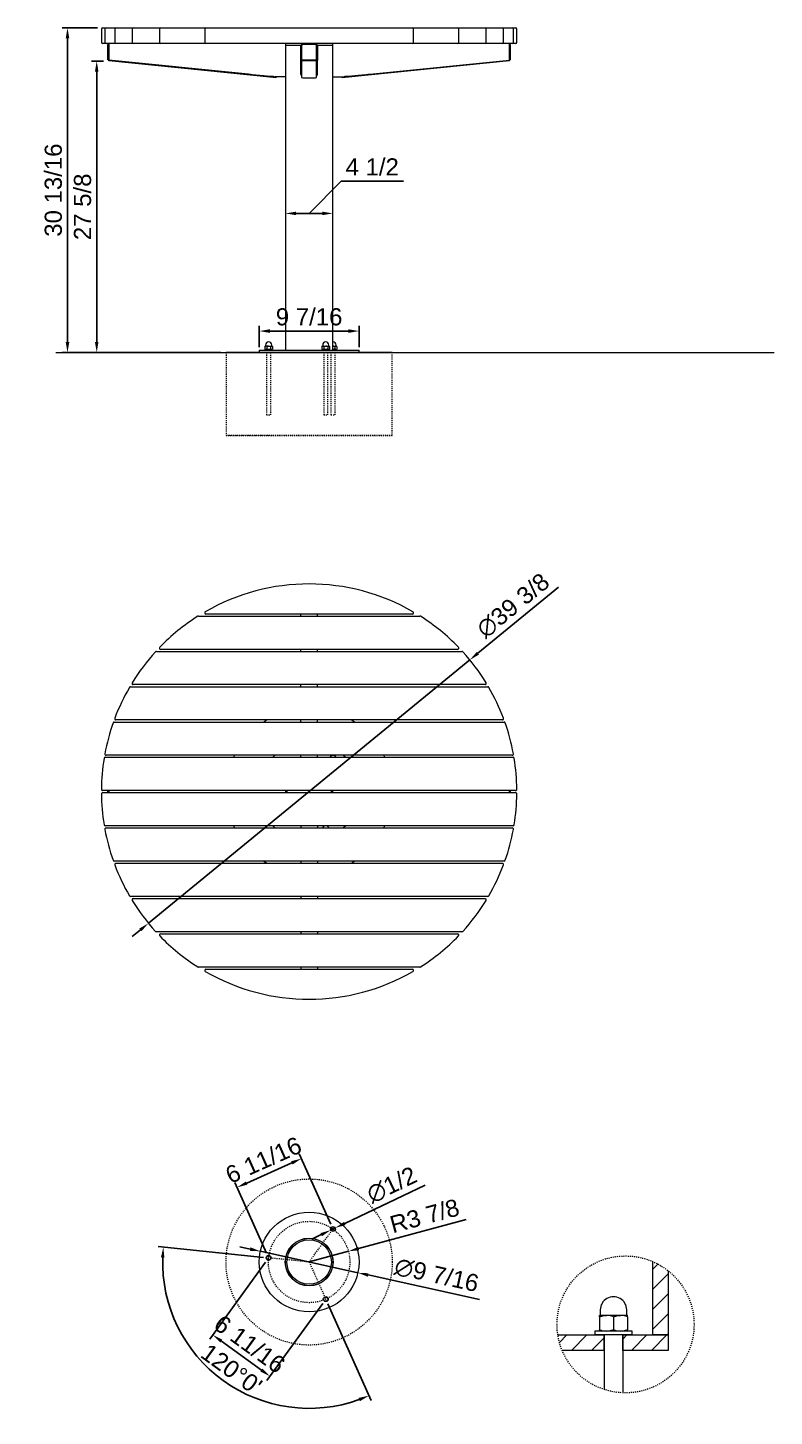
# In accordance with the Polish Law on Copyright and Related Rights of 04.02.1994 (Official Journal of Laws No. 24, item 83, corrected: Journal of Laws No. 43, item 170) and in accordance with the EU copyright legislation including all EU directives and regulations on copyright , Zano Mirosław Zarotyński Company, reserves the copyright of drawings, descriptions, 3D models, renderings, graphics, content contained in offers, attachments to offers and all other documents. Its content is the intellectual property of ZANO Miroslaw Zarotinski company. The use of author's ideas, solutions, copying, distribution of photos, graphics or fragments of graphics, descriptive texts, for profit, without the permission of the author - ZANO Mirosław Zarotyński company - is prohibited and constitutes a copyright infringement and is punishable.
# Model space of a CAD drawing. Header units: inches. Extents: x -15 to 148, y 0 to 131.
# Drawn here: x -14.9 to 55.9, y -0.5 to 131.1 of the extents above; entities that cross this region are included whole.
import ezdxf

# ---------------------------------------------------------------- set-up
doc = ezdxf.new("R2010")
doc.units = ezdxf.units.IN
doc.linetypes.add('HIDDEN', pattern=[1.905, 1.27, -0.635])
for name, color, linetype, lineweight in [('ZANO_O', 10, 'Continuous', 0), ('ZANO_R', 7, 'Continuous', 0), ('ZANO_R_przerywana', 250, 'HIDDEN', 0), ('ZANO_W', 1, 'Continuous', 0)]:
    doc.layers.add(name, color=color, linetype=linetype, lineweight=lineweight)
doc.styles.get("Standard").update_dxf_attribs({"font": 'arial.ttf'})
doc.dimstyles.new('amerykanie', dxfattribs={"dimtxt": 50, "dimasz": 50, "dimexe": 0.5, "dimexo": 0.5, "dimgap": 1, "dimtad": 1, "dimdec": 0, "dimzin": 0, "dimlunit": 5, "dimtxsty": 'Standard', "dimcen": 0.09, "dimclrd": 1, "dimclre": 1, "dimclrt": 1, "dimazin": 0, "dimtfac": 1, "dimtdec": 0, "dimtmove": 0, "dimatfit": 3, "dimfxl": 1, "dimtzin": 0, "dimarcsym": 1})

# ---------------------------------------------------------------- blocks, each defined once
blk = doc.blocks.new('*D360')
at = {"layer": 'ZANO_W', "color": 1, "lineweight": -2}
for p, q in [((7.46, 14.57), (-2.51, 15.6)), ((13.57, 10.15), (17.67, 1))]:
    blk.add_line(p, q, dxfattribs=at)
blk.add_arc((11.79, 14.13), 13.88, 178.2554, 289.999, dxfattribs=at)
at = {"layer": 'ZANO_W', "color": 1}
for points in [[(-1.92, 14.54), (-2.25, 14.56), (-2.02, 15.55)], [(16.6, 0.93), (16.48, 1.24), (17.47, 1.46)]]:
    blk.add_solid(points, dxfattribs=at)
at = {"layer": 'ZANO_W', "color": 1, "insert": (4.44, 3.96), "char_height": 1.625, "attachment_point": 5, "rotation": 324.1272}
blk.add_mtext("120%%d0'", dxfattribs=at)
blk = doc.blocks.new('*D361')
at = {"layer": 'ZANO_W', "color": 1, "lineweight": -2}
for p, q in [((16.48, 15.4), (26.66, 18.17)), ((11.79, 14.13), (15.52, 15.14))]:
    blk.add_line(p, q, dxfattribs=at)
at = {"layer": 'ZANO_W', "color": 1}
blk.add_solid([(16.44, 15.56), (16.52, 15.24), (15.52, 15.14)], dxfattribs=at)
at = {"layer": 'ZANO_W', "color": 1, "insert": (22.73, 18.49), "char_height": 1.625, "attachment_point": 5, "rotation": 15.2312}
blk.add_mtext('R3 7/8', dxfattribs=at)
blk = doc.blocks.new('*D362')
at = {"layer": 'ZANO_W', "color": 1, "lineweight": -2}
for p, q in [((15.17, 17.79), (22.79, 21.42)), ((13.84, 17.15), (14.27, 17.36)), ((12.94, 16.72), (12.04, 16.29))]:
    blk.add_line(p, q, dxfattribs=at)
at = {"layer": 'ZANO_W', "color": 1}
for points in [[(13.01, 16.57), (12.87, 16.87), (13.84, 17.15)], [(15.1, 17.94), (15.24, 17.63), (14.27, 17.36)]]:
    blk.add_solid(points, dxfattribs=at)
at = {"layer": 'ZANO_W', "color": 1, "insert": (19.63, 21.43), "char_height": 1.625, "attachment_point": 5, "rotation": 25.4912}
blk.add_mtext('∅1/2', dxfattribs=at)
blk = doc.blocks.new('*D363')
at = {"layer": 'ZANO_W', "color": 1, "lineweight": -2}
for p, q in [((6.2, 15.36), (5.23, 15.57)), ((7.18, 15.14), (16.41, 13.11)), ((17.38, 12.9), (27.92, 10.58))]:
    blk.add_line(p, q, dxfattribs=at)
at = {"layer": 'ZANO_W', "color": 1}
for points in [[(6.17, 15.19), (6.24, 15.52), (7.18, 15.14)], [(17.42, 13.06), (17.35, 12.73), (16.41, 13.11)]]:
    blk.add_solid(points, dxfattribs=at)
at = {"layer": 'ZANO_W', "color": 1, "insert": (23.87, 12.88), "char_height": 1.625, "attachment_point": 5, "rotation": 347.5997}
blk.add_mtext('∅9 7/16', dxfattribs=at)
blk = doc.blocks.new('*D364')
at = {"layer": 'ZANO_W', "color": 1, "lineweight": -2}
for p, q in [((7.66, 14.12), (2.37, 6.8)), ((13.08, 10.2), (7.79, 2.89)), ((3.48, 6.62), (7.27, 3.88))]:
    blk.add_line(p, q, dxfattribs=at)
at = {"layer": 'ZANO_W', "color": 1}
for points in [[(3.58, 6.76), (3.38, 6.49), (2.67, 7.21)], [(7.17, 3.75), (7.37, 4.02), (8.08, 3.29)]]:
    blk.add_solid(points, dxfattribs=at)
at = {"layer": 'ZANO_W', "color": 1, "insert": (6.16, 6.34), "char_height": 1.625, "attachment_point": 5, "rotation": 324.1272}
blk.add_mtext('6 11/16', dxfattribs=at)
blk = doc.blocks.new('*D365')
at = {"layer": 'ZANO_W', "color": 1, "lineweight": -2}
for p, q in [((13.85, 17.71), (10.86, 24.39)), ((5.88, 21.61), (10.15, 23.52)), ((7.75, 14.98), (4.76, 21.66))]:
    blk.add_line(p, q, dxfattribs=at)
at = {"layer": 'ZANO_W', "color": 1}
for points in [[(10.22, 23.37), (10.08, 23.68), (11.06, 23.93)], [(5.81, 21.76), (5.94, 21.46), (4.96, 21.2)]]:
    blk.add_solid(points, dxfattribs=at)
at = {"layer": 'ZANO_W', "color": 1, "insert": (7.47, 23.79), "char_height": 1.625, "attachment_point": 5, "rotation": 24.1272}
blk.add_mtext('6 11/16', dxfattribs=at)
blk = doc.blocks.new('*D366')
at = {"layer": 'ZANO_O', "color": 1, "lineweight": -2}
for p, q in [((7.07, 100.84), (7.07, 102.88)), ((16.52, 100.84), (16.52, 102.88)), ((8.07, 102.38), (15.52, 102.38))]:
    blk.add_line(p, q, dxfattribs=at)
at = {"layer": 'ZANO_O', "color": 1}
for points in [[(8.07, 102.55), (8.07, 102.21), (7.07, 102.38)], [(15.52, 102.21), (15.52, 102.55), (16.52, 102.38)]]:
    blk.add_solid(points, dxfattribs=at)
at = {"layer": 'ZANO_O', "color": 1, "insert": (11.79, 103.72), "char_height": 1.625, "attachment_point": 5}
blk.add_mtext('9 7/16', dxfattribs=at)
blk = doc.blocks.new('*D367')
at = {"layer": 'ZANO_O', "color": 1, "lineweight": -2}
for p, q in [((14.82, 116.59), (11.79, 113.53)), ((20.72, 116.59), (14.82, 116.59)), ((9.54, 114.03), (9.54, 114.03)), ((10.54, 113.53), (13.04, 113.53)), ((14.04, 114.03), (14.04, 114.03))]:
    blk.add_line(p, q, dxfattribs=at)
at = {"layer": 'ZANO_O', "color": 1}
for points in [[(10.54, 113.7), (10.54, 113.37), (9.54, 113.53)], [(13.04, 113.37), (13.04, 113.7), (14.04, 113.53)]]:
    blk.add_solid(points, dxfattribs=at)
at = {"layer": 'ZANO_O', "color": 1, "insert": (17.77, 117.93), "char_height": 1.625, "attachment_point": 5}
blk.add_mtext('4 1/2', dxfattribs=at)
blk = doc.blocks.new('*D369')
at = {"layer": 'ZANO_O', "color": 1, "lineweight": -2}
for p, q in [((-7.7, 127.98), (-8.83, 127.98)), ((-8.33, 126.98), (-8.33, 101.34)), ((3.42, 100.34), (-8.83, 100.34))]:
    blk.add_line(p, q, dxfattribs=at)
at = {"layer": 'ZANO_O', "color": 1}
for points in [[(-8.17, 126.98), (-8.5, 126.98), (-8.33, 127.98)], [(-8.5, 101.34), (-8.17, 101.34), (-8.33, 100.34)]]:
    blk.add_solid(points, dxfattribs=at)
at = {"layer": 'ZANO_O', "color": 1, "insert": (-9.67, 114.16), "char_height": 1.625, "attachment_point": 5, "rotation": 90}
blk.add_mtext('27 5/8', dxfattribs=at)
blk = doc.blocks.new('*D370')
at = {"layer": 'ZANO_O', "color": 1, "lineweight": -2}
for p, q in [((-8.27, 131.13), (-11.6, 131.13)), ((-11.1, 130.13), (-11.1, 101.34)), ((-8.27, 100.34), (-11.6, 100.34))]:
    blk.add_line(p, q, dxfattribs=at)
at = {"layer": 'ZANO_O', "color": 1}
for points in [[(-10.93, 130.13), (-11.27, 130.13), (-11.1, 131.13)], [(-11.27, 101.34), (-10.93, 101.34), (-11.1, 100.34)]]:
    blk.add_solid(points, dxfattribs=at)
at = {"layer": 'ZANO_O', "color": 1, "insert": (-12.44, 115.74), "char_height": 1.625, "attachment_point": 5, "rotation": 90}
blk.add_mtext('30 13/16', dxfattribs=at)
blk = doc.blocks.new('*D371')
at = {"layer": 'ZANO_O', "color": 1, "lineweight": -2}
for p, q in [((35.43, 78.11), (27.79, 71.84)), ((-3.43, 46.24), (27.01, 71.2)), ((-4.2, 45.61), (-4.97, 44.97))]:
    blk.add_line(p, q, dxfattribs=at)
at = {"layer": 'ZANO_O', "color": 1}
for points in [[(27.68, 71.97), (27.89, 71.71), (27.01, 71.2)], [(-4.1, 45.48), (-4.31, 45.73), (-3.43, 46.24)]]:
    blk.add_solid(points, dxfattribs=at)
at = {"layer": 'ZANO_O', "color": 1, "insert": (31.12, 76.35), "char_height": 1.625, "attachment_point": 5, "rotation": 39.3551}
blk.add_mtext('∅39 3/8', dxfattribs=at)

msp = doc.modelspace()

# ---------------------------------------------------------------- linework, layer by layer
at = {"layer": 'ZANO_R'}
for p, q in [((-7.89063, 131.01385), (-7.89063, 129.75401)), ((-7.77252, 131.13196), (-7.52177, 131.13196)), ((-7.5647, 131.01385), (-7.5647, 129.75401)), ((-7.52177, 131.13196), (-7.44659, 131.13196)), ((-7.44659, 131.13196), (-6.67084, 131.13196)), ((-6.67084, 131.13196), (-6.51319, 131.13196)), ((-6.6313, 131.01385), (-6.6313, 129.75401)), ((-6.51319, 131.13196), (-5.12946, 131.13196)), ((-5.12946, 131.13196), (-4.87056, 131.13196)), ((-4.98867, 131.01385), (-4.98867, 129.75401)), ((-4.87056, 131.13196), (-2.67864, 131.13196)), ((-2.67864, 131.13196), (-2.27237, 131.13196)), ((-2.39048, 131.01385), (-2.39048, 129.75401)), ((-2.27237, 131.13196), (1.3006, 131.13196)), ((1.3006, 131.13196), (2.01557, 131.13196)), ((1.89746, 131.01385), (1.89746, 129.75401)), ((2.01557, 131.13196), (21.57085, 131.13196)), ((21.57085, 131.13196), (22.28581, 131.13196)), ((21.68896, 129.75401), (21.68896, 131.01385)), ((22.28581, 131.13196), (25.85878, 131.13196)), ((25.85878, 131.13196), (26.26506, 131.13196)), ((25.97689, 129.75401), (25.97689, 131.01385)), ((26.26506, 131.13196), (28.45697, 131.13196)), ((28.45697, 131.13196), (28.71587, 131.13196)), ((28.57508, 129.75401), (28.57508, 131.01385)), ((28.71587, 131.13196), (30.0996, 131.13196)), ((30.0996, 131.13196), (30.25726, 131.13196)), ((30.21772, 129.75401), (30.21772, 131.01385)), ((30.25726, 131.13196), (31.033, 131.13196)), ((31.033, 131.13196), (31.10818, 131.13196)), ((31.10818, 131.13196), (31.35894, 131.13196)), ((31.15111, 129.75401), (31.15111, 131.01385)), ((31.47704, 129.75401), (31.47704, 131.01385)), ((-7.52177, 129.6359), (-7.77252, 129.6359)), ((-7.44659, 129.6359), (-7.52177, 129.6359)), ((-6.67084, 129.6359), (-7.44659, 129.6359)), ((-7.18907, 129.55716), (-7.26782, 129.55716)), ((-7.26782, 129.38393), (-7.26782, 129.55716)), ((-7.26782, 128.10046), (-7.26782, 129.38393)), ((-7.18907, 129.6359), (-7.18907, 129.38393)), ((-7.18907, 129.38393), (-7.18907, 128.06109)), ((-6.51319, 129.6359), (-6.67084, 129.6359)), ((-5.12946, 129.6359), (-6.51319, 129.6359)), ((-4.87056, 129.6359), (-5.12946, 129.6359)), ((-2.67864, 129.6359), (-4.87056, 129.6359)), ((-2.27237, 129.6359), (-2.67864, 129.6359)), ((1.3006, 129.6359), (-2.27237, 129.6359)), ((2.01557, 129.6359), (1.3006, 129.6359)), ((21.57085, 129.6359), (2.01557, 129.6359)), ((9.54321, 129.6359), (9.54321, 129.38393)), ((9.54321, 129.47842), (11.02419, 129.47842)), ((9.54321, 129.38393), (9.54321, 126.73826)), ((11.00581, 128.06109), (11.00581, 129.38393)), ((11.08455, 129.38393), (11.08455, 128.10046)), ((12.32864, 129.55716), (11.25777, 129.55716)), ((12.50187, 128.10046), (12.50187, 129.38393)), ((12.56222, 129.47842), (14.04321, 129.47842)), ((12.58061, 129.38393), (12.58061, 128.06109)), ((14.04321, 129.38393), (14.04321, 129.6359)), ((14.04321, 126.73826), (14.04321, 129.38393)), ((22.28581, 129.6359), (21.57085, 129.6359)), ((25.85878, 129.6359), (22.28581, 129.6359)), ((26.26506, 129.6359), (25.85878, 129.6359)), ((28.45697, 129.6359), (26.26506, 129.6359)), ((28.71587, 129.6359), (28.45697, 129.6359)), ((30.0996, 129.6359), (28.71587, 129.6359)), ((30.25726, 129.6359), (30.0996, 129.6359)), ((31.033, 129.6359), (30.25726, 129.6359)), ((30.77549, 129.38393), (30.77549, 129.6359)), ((30.77549, 129.55716), (30.85423, 129.55716)), ((30.77549, 128.06109), (30.77549, 129.38393)), ((30.85423, 129.55716), (30.85423, 129.38393)), ((30.85423, 129.38393), (30.85423, 128.10046)), ((31.10818, 129.6359), (31.033, 129.6359)), ((31.35894, 129.6359), (31.10818, 129.6359)), ((-7.18907, 128.10046), (-7.26782, 128.10046)), ((-7.19691, 127.98274), (-7.18907, 128.06109)), ((8.39462, 126.42359), (-7.19691, 127.98274)), ((6.03927, 126.73826), (-7.18907, 128.06109)), ((11.00581, 128.06109), (11.13179, 128.06109)), ((11.00581, 126.73826), (11.00581, 128.06109)), ((11.08455, 128.10046), (12.50187, 128.10046)), ((11.08455, 127.98274), (11.08455, 128.06109)), ((12.50187, 128.06109), (11.08455, 128.06109)), ((12.50187, 127.98274), (11.08455, 127.98274)), ((11.08455, 127.98274), (11.08455, 126.42359)), ((11.13179, 128.06109), (11.13179, 128.10046)), ((12.45463, 128.10046), (12.45463, 128.06109)), ((12.45463, 128.06109), (12.58061, 128.06109)), ((12.50187, 127.98274), (12.50187, 128.06109)), ((12.50187, 126.42359), (12.50187, 127.98274)), ((12.58061, 126.73826), (12.58061, 128.06109)), ((30.78333, 127.98274), (15.1918, 126.42359)), ((17.54714, 126.73826), (30.77549, 128.06109)), ((30.77549, 128.10046), (30.85423, 128.10046)), ((30.78333, 127.98274), (30.77549, 128.06109)), ((8.40245, 126.50194), (7.86903, 126.55528)), ((9.54321, 126.48629), (8.55896, 126.48629)), ((8.6375, 126.47844), (8.62967, 126.40009)), ((9.54321, 126.73826), (9.54321, 126.48629)), ((9.54321, 126.48629), (9.54321, 100.58078)), ((11.32077, 126.40009), (12.26565, 126.40009)), ((14.04321, 126.48629), (14.04321, 126.73826)), ((14.04321, 100.58078), (14.04321, 126.48629)), ((14.04321, 126.48629), (15.02746, 126.48629)), ((14.95675, 126.40009), (14.94892, 126.47844)), ((15.71739, 126.55528), (15.18396, 126.50194)), ((-12.21305, 100.34456), (55.85729, 100.34456)), ((3.91919, 100.34456), (8.18316, 100.34456)), ((19.66722, 100.34456), (3.91919, 100.34456)), ((7.0688, 100.58078), (7.0688, 100.34456)), ((7.0688, 100.58078), (15.62149, 100.58078)), ((7.64023, 100.95873), (7.59151, 100.9306)), ((7.59151, 100.9306), (7.59151, 100.6719)), ((7.59151, 100.6719), (7.64023, 100.64377)), ((7.64023, 100.95873), (7.68243, 100.95873)), ((7.64023, 100.64377), (7.64023, 100.58078)), ((7.64023, 100.64377), (7.68243, 100.64377)), ((7.65991, 101.05716), (7.65991, 100.96858)), ((7.95519, 100.95873), (7.68243, 100.95873)), ((7.95519, 100.64377), (7.68243, 100.64377)), ((7.75834, 100.34456), (8.15026, 100.34456)), ((7.77335, 100.9306), (7.77335, 100.6719)), ((7.95519, 100.95873), (8.22795, 100.95873)), ((8.22895, 100.64377), (7.95519, 100.64377)), ((7.95519, 100.64377), (8.22795, 100.64377)), ((8.13703, 100.9306), (8.13703, 100.6719)), ((8.18316, 100.34456), (19.66722, 100.34456)), ((8.22795, 100.95873), (8.27015, 100.95873)), ((8.22795, 100.64377), (8.27015, 100.64377)), ((8.25047, 100.96858), (8.25047, 101.05716)), ((8.31888, 100.9306), (8.27015, 100.95873)), ((8.27015, 100.64377), (8.31888, 100.6719)), ((8.27015, 100.58078), (8.27015, 100.64377)), ((8.31888, 100.9306), (8.31888, 100.6719)), ((13.05537, 100.95873), (13.00664, 100.9306)), ((13.00664, 100.9306), (13.00664, 100.6719)), ((13.00664, 100.6719), (13.05537, 100.64377)), ((13.05537, 100.95873), (13.09756, 100.95873)), ((13.05537, 100.64377), (13.05537, 100.58078)), ((13.64309, 100.64377), (13.05537, 100.64377)), ((13.05537, 100.64377), (13.09756, 100.64377)), ((13.07505, 101.05716), (13.07505, 100.96858)), ((13.09756, 100.95873), (13.37033, 100.95873)), ((13.09756, 100.64377), (13.37033, 100.64377)), ((13.17348, 100.34456), (13.56539, 100.34456)), ((13.18848, 100.9306), (13.18848, 100.6719)), ((13.37033, 100.95873), (13.64309, 100.95873)), ((13.37033, 100.64377), (13.64309, 100.64377)), ((13.55217, 100.9306), (13.55217, 100.6719)), ((13.68529, 100.95873), (13.64309, 100.95873)), ((13.68529, 100.64377), (13.64309, 100.64377)), ((13.6656, 100.96858), (13.6656, 101.05716)), ((13.73401, 100.9306), (13.68529, 100.95873)), ((13.68529, 100.64377), (13.73401, 100.6719)), ((13.68529, 100.58078), (13.68529, 100.64377)), ((13.73401, 100.9306), (13.73401, 100.6719)), ((13.85726, 100.34456), (14.24917, 100.34456)), ((14.04321, 100.95783), (14.05411, 100.95873)), ((14.04321, 100.95873), (14.05411, 100.95873)), ((14.05411, 100.64377), (14.04321, 100.6439)), ((14.32687, 100.64377), (14.04321, 100.64377)), ((14.04321, 100.64377), (14.05411, 100.64377)), ((14.05411, 100.95873), (14.32687, 100.95873)), ((14.05411, 100.64377), (14.32687, 100.64377)), ((14.23595, 100.9306), (14.23595, 100.6719)), ((14.32687, 100.95873), (14.36907, 100.95873)), ((14.32687, 100.64377), (14.36907, 100.64377)), ((14.34938, 100.96858), (14.34938, 101.05716)), ((14.41779, 100.9306), (14.36907, 100.95873)), ((14.36907, 100.64377), (14.41779, 100.6719)), ((14.36907, 100.58078), (14.36907, 100.64377)), ((14.41779, 100.9306), (14.41779, 100.6719)), ((15.62149, 100.58078), (16.51762, 100.58078)), ((16.51762, 100.34456), (16.51762, 100.58078)), ((1.3006, 75.35596), (22.28581, 75.35596)), ((21.57085, 75.55281), (2.01557, 75.55281)), ((11.00581, 75.35596), (11.00581, 75.55281)), ((12.58061, 75.35596), (12.58061, 75.55281)), ((-2.67864, 72.00951), (26.26506, 72.00951)), ((25.85878, 72.20636), (-2.27237, 72.20636)), ((11.00581, 72.00951), (11.00581, 72.20636)), ((12.58061, 72.00951), (12.58061, 72.20636)), ((-5.12946, 68.66305), (28.71587, 68.66305)), ((28.45697, 68.8599), (-4.87056, 68.8599)), ((11.00581, 68.66305), (11.00581, 68.8599)), ((12.58061, 68.66305), (12.58061, 68.8599)), ((-6.67084, 65.31659), (30.25726, 65.31659)), ((30.0996, 65.51344), (-6.51319, 65.51344)), ((11.00581, 65.31659), (11.00581, 65.51344)), ((12.58061, 65.31659), (12.58061, 65.51344)), ((-7.52177, 61.97014), (31.10818, 61.97014)), ((31.033, 62.16699), (-7.44659, 62.16699)), ((4.71275, 62.16699), (4.62031, 61.97014)), ((11.00581, 61.97014), (11.00581, 62.16699)), ((12.58061, 61.97014), (12.58061, 62.16699)), ((13.78134, 62.00602), (13.76063, 61.97014)), ((13.78134, 62.00602), (13.76357, 61.97014)), ((14.34465, 61.97014), (14.32687, 62.00602)), ((14.34759, 61.97014), (14.32687, 62.00602)), ((18.9661, 61.97014), (18.87367, 62.16699)), ((31.35894, 58.82053), (-7.77252, 58.82053)), ((-7.77252, 58.62368), (31.35894, 58.62368)), ((-7.26782, 58.62368), (-7.26782, 58.82053)), ((-7.18907, 58.82053), (-7.18907, 58.62368)), ((9.54321, 58.82053), (9.54321, 58.62368)), ((9.54536, 58.82053), (9.54321, 58.7221)), ((9.54321, 58.7221), (9.54536, 58.62368)), ((9.68724, 58.82053), (9.68494, 58.7221)), ((9.68494, 58.7221), (9.68724, 58.62368)), ((14.04321, 58.62368), (14.04321, 58.82053)), ((30.77549, 58.62368), (30.77549, 58.82053)), ((30.85423, 58.82053), (30.85423, 58.62368)), ((31.10818, 55.47407), (-7.52177, 55.47407)), ((4.62031, 55.47407), (4.71275, 55.27722)), ((11.00581, 55.47407), (11.00581, 55.27722)), ((12.58061, 55.47407), (12.58061, 55.27722)), ((13.64309, 55.35837), (13.57629, 55.47407)), ((18.87367, 55.27722), (18.9661, 55.47407)), ((-7.44659, 55.27722), (31.033, 55.27722)), ((30.25726, 52.12762), (-6.67084, 52.12762)), ((-6.51319, 51.93077), (30.0996, 51.93077)), ((11.00581, 52.12762), (11.00581, 51.93077)), ((12.58061, 52.12762), (12.58061, 51.93077)), ((28.71587, 48.78116), (-5.12946, 48.78116)), ((11.00581, 48.78116), (11.00581, 48.58431)), ((12.58061, 48.78116), (12.58061, 48.58431)), ((-4.87056, 48.58431), (28.45697, 48.58431)), ((26.26506, 45.4347), (-2.67864, 45.4347)), ((-2.27237, 45.23785), (25.85878, 45.23785)), ((11.00581, 45.4347), (11.00581, 45.23785)), ((12.58061, 45.4347), (12.58061, 45.23785)), ((22.28581, 42.08825), (1.3006, 42.08825)), ((2.01557, 41.8914), (21.57085, 41.8914)), ((11.00581, 42.08825), (11.00581, 41.8914)), ((12.58061, 42.08825), (12.58061, 41.8914)), ((44.3233, 14.18332), (44.3233, 7.21506)), ((44.3233, 13.42287), (44.83699, 13.93655)), ((45.80106, 13.3041), (45.80106, 7.21506)), ((44.3233, 11.52707), (45.80106, 13.00482)), ((44.3233, 9.63127), (45.80106, 11.10902)), ((39.37283, 9.57947), (39.37283, 9.0992)), ((41.88501, 9.0992), (41.88501, 9.57947)), ((39.29894, 8.94347), (39.29894, 9.06226)), ((39.96393, 9.06226), (39.29894, 9.06226)), ((39.29894, 8.94347), (39.62473, 9.02965)), ((39.29894, 8.94347), (39.29894, 7.70329)), ((39.62473, 9.02965), (39.96393, 9.06226)), ((41.2939, 9.06226), (39.96393, 9.06226)), ((40.62892, 8.94347), (40.95471, 9.02965)), ((40.62892, 8.94347), (40.62892, 7.70329)), ((40.95471, 9.02965), (41.2939, 9.06226)), ((41.9589, 9.06226), (41.2939, 9.06226)), ((41.9589, 8.94347), (41.9589, 9.06226)), ((41.9589, 8.94347), (41.9589, 7.70329)), ((44.3233, 7.73547), (45.80106, 9.21322)), ((35.35239, 7.21838), (39.74227, 7.21506)), ((35.50537, 6.50073), (36.22285, 7.21822)), ((36.63775, 5.73731), (38.11695, 7.21652)), ((38.53355, 5.73731), (39.74227, 6.94603)), ((38.85561, 7.5845), (38.85561, 7.21507)), ((42.40222, 7.5845), (38.85561, 7.5845)), ((42.40222, 7.21507), (38.85561, 7.21507)), ((39.29894, 7.5845), (39.29894, 7.70329)), ((39.74227, 5.73731), (39.74227, 7.21506)), ((39.74227, 7.21506), (39.74227, 2.04165)), ((40.30313, 7.61711), (39.96393, 7.5845)), ((40.62892, 7.70329), (40.30313, 7.61711)), ((41.6331, 7.61711), (41.2939, 7.5845)), ((41.51557, 5.73731), (41.51557, 7.21506)), ((41.51557, 7.21506), (45.80106, 7.21506)), ((41.51557, 7.21506), (41.51557, 1.72179)), ((41.51557, 6.82353), (41.9071, 7.21506)), ((41.9589, 7.70329), (41.6331, 7.61711)), ((41.9589, 7.5845), (41.9589, 7.70329)), ((42.32515, 5.73731), (43.8029, 7.21506)), ((42.40222, 7.21507), (42.40222, 7.5845)), ((44.22095, 5.73731), (45.6987, 7.21506)), ((45.80106, 7.21506), (44.3233, 7.21506)), ((45.6987, 7.21506), (45.80106, 7.31742)), ((39.74227, 5.73731), (35.73684, 5.73731)), ((45.80106, 5.73731), (41.51557, 5.73731))]:
    msp.add_line(p, q, dxfattribs=at)
at = {"layer": 'ZANO_R', "flags": 128}
for points in [[(6.03927, 126.73826), (6.22757, 126.71943), (6.41481, 126.7007), (6.59995, 126.68219), (6.78196, 126.66399), (6.95981, 126.64621), (7.13252, 126.62893), (7.29911, 126.61227), (7.45866, 126.59632), (7.61027, 126.58116), (7.75309, 126.56688), (7.86903, 126.55528)], [(8.62967, 126.40009), (8.62515, 126.40054), (8.61177, 126.40188), (8.59005, 126.40405), (8.56082, 126.40697), (8.5252, 126.41053), (8.48457, 126.4146), (8.44047, 126.41901), (8.39462, 126.42359)], [(8.40245, 126.50194), (8.44831, 126.49736), (8.4924, 126.49295), (8.53304, 126.48888), (8.56866, 126.48532), (8.59789, 126.4824), (8.61961, 126.48022), (8.63298, 126.47889), (8.6375, 126.47844)], [(14.94892, 126.47844), (14.95343, 126.47889), (14.96681, 126.48022), (14.98853, 126.4824), (15.01776, 126.48532), (15.05338, 126.48888), (15.09401, 126.49295), (15.13811, 126.49736), (15.18396, 126.50194)], [(15.1918, 126.42359), (15.14594, 126.41901), (15.10185, 126.4146), (15.06121, 126.41053), (15.02559, 126.40697), (14.99636, 126.40405), (14.97464, 126.40188), (14.96127, 126.40054), (14.95675, 126.40009)], [(15.71739, 126.55528), (15.83332, 126.56688), (15.97615, 126.58116), (16.12776, 126.59632), (16.2873, 126.61227), (16.45389, 126.62893), (16.6266, 126.64621), (16.80445, 126.66399), (16.98646, 126.68219), (17.1716, 126.7007), (17.35885, 126.71943), (17.54714, 126.73826)], [(7.59151, 100.9306), (7.63605, 100.95101), (7.68243, 100.95873)], [(7.77335, 100.6719), (7.7288, 100.65149), (7.68243, 100.64377)], [(7.77335, 100.9306), (7.90838, 100.95674), (7.95519, 100.95873)], [(7.95519, 100.64377), (7.90838, 100.64577), (7.77335, 100.6719)], [(7.95519, 100.95873), (8.09438, 100.94177), (8.13703, 100.9306)], [(8.13703, 100.6719), (8.09438, 100.66074), (7.95519, 100.64377)], [(8.13703, 100.9306), (8.18158, 100.95101), (8.22795, 100.95873)], [(8.31888, 100.6719), (8.27433, 100.65149), (8.22795, 100.64377)], [(13.09756, 100.95873), (13.02797, 100.94177), (13.00664, 100.9306)], [(13.00664, 100.6719), (13.02797, 100.66074), (13.09756, 100.64377)], [(13.18848, 100.9306), (13.12097, 100.95674), (13.09756, 100.95873)], [(13.09756, 100.64377), (13.12097, 100.64577), (13.18848, 100.6719)], [(13.18848, 100.9306), (13.27757, 100.95101), (13.37033, 100.95873)], [(13.55217, 100.6719), (13.46308, 100.65149), (13.37033, 100.64377)], [(13.55217, 100.9306), (13.59671, 100.95101), (13.64309, 100.95873)], [(13.73401, 100.6719), (13.68947, 100.65149), (13.64309, 100.64377)], [(14.23595, 100.6719), (14.14686, 100.65149), (14.05411, 100.64377)], [(14.32687, 100.95873), (14.25727, 100.94177), (14.23595, 100.9306)], [(14.23595, 100.6719), (14.25727, 100.66074), (14.32687, 100.64377)], [(14.41779, 100.9306), (14.35027, 100.95674), (14.32687, 100.95873)], [(14.32687, 100.64377), (14.35027, 100.64577), (14.41779, 100.6719)], [(7.80851, 65.51344), (7.53806, 65.34734), (7.49055, 65.31659)], [(16.09586, 65.31659), (15.97615, 65.39317), (15.77791, 65.51344)], [(8.56012, 62.16699), (8.46324, 62.07343), (8.36242, 61.97014)], [(13.87226, 62.1635), (13.80475, 62.04655), (13.78134, 62.00602)], [(14.32687, 62.00602), (14.32041, 62.01721), (14.27811, 62.09047), (14.23595, 62.1635)], [(15.224, 61.97014), (15.14453, 62.05207), (15.02629, 62.16699)], [(14.04105, 58.62368), (14.04321, 58.7221), (14.04105, 58.82053)], [(8.36242, 55.47407), (8.44188, 55.39214), (8.56012, 55.27722)], [(13.09756, 55.35837), (13.0911, 55.34718), (13.05071, 55.27722)], [(13.16436, 55.47407), (13.14394, 55.4387), (13.09756, 55.35837)], [(13.62604, 55.34853), (13.6518, 55.29011), (13.65557, 55.27722)], [(13.68994, 55.27722), (13.66649, 55.31784), (13.64309, 55.35837)], [(15.02629, 55.27722), (15.12317, 55.37078), (15.224, 55.47407)], [(7.49055, 52.12762), (7.61027, 52.05104), (7.80851, 51.93077)], [(15.77791, 51.93077), (16.04836, 52.09687), (16.09586, 52.12762)]]:
    msp.add_lwpolyline(points, dxfattribs=at)
at = {"layer": 'ZANO_R'}
msp.add_lwpolyline([(45.80106, 7.21506), (45.80106, 5.73731)], dxfattribs=at)
for centre, radius in [((11.79321, 14.12695), 4.72441), ((14.05411, 17.25338), 0.23622), ((14.05411, 17.25338), 0.19685), ((11.79321, 14.12695), 2.26378), ((11.79321, 14.12695), 2.25), ((11.79321, 14.12695), 2.10827), ((7.95519, 14.52173), 0.23622), ((7.95519, 14.52173), 0.19685), ((13.37033, 10.60573), 0.23622), ((13.37033, 10.60573), 0.19685)]:
    msp.add_circle(centre, radius, dxfattribs=at)
for centre, radius, start, end in [((-7.77252, 131.01385), 0.11811, 90.0020547, 180.0013604), ((-7.44659, 131.01385), 0.11811, 90, 180), ((-6.51319, 131.01385), 0.11811, 90, 180), ((-4.87056, 131.01385), 0.11811, 90, 180), ((-2.27237, 131.01385), 0.11811, 90, 180), ((2.01557, 131.01385), 0.11811, 90, 180), ((21.57085, 131.01385), 0.11811, 0, 90), ((25.85878, 131.01385), 0.11811, 0, 90), ((28.45697, 131.01385), 0.11811, 0, 90), ((30.09961, 131.01385), 0.11811, 0, 90), ((31.033, 131.01385), 0.11811, 0, 90), ((31.35893, 131.01385), 0.11811, 359.9980788, 89.9979368), ((-7.77252, 129.754), 0.11811, 179.9989719, 269.9981821), ((-7.44659, 129.75401), 0.11811, 180, 270), ((-6.51319, 129.75401), 0.11811, 180, 270), ((-4.87056, 129.75401), 0.11811, 180, 270), ((-2.27237, 129.75401), 0.11811, 180, 270), ((2.01557, 129.75401), 0.11811, 180, 270), ((11.25777, 129.38393), 0.25197, 90, 180), ((11.25777, 129.38393), 0.17323, 90, 180), ((12.32864, 129.38393), 0.25197, 0, 90), ((12.32864, 129.38393), 0.17323, 0, 90), ((21.57085, 129.75401), 0.11811, 270, 0), ((25.85878, 129.75401), 0.11811, 270, 0), ((28.45697, 129.75401), 0.11811, 270, 0), ((30.09961, 129.75401), 0.11811, 270, 0), ((31.033, 129.75401), 0.11811, 270, 0), ((31.35893, 129.754), 0.11811, 270.0018264, 0.0015888), ((11.25777, 126.73826), 0.25197, 180, 226.5674634), ((11.2623, 127.01124), 0.61394, 253.1705401, 275.4649975), ((12.32412, 127.01123), 0.61394, 264.5349317, 286.8295308), ((12.32864, 126.73826), 0.25197, 313.4325366, 0), ((7.95519, 101.05716), 0.29528, 90, 180), ((7.95519, 101.05716), 0.29528, 0, 90), ((13.37033, 101.05716), 0.29528, 0, 180), ((14.05411, 101.05716), 0.29528, 0, 92.1153501), ((7.68619, 100.81693), 0.1732, 236.8601442, 268.7553368), ((7.65007, 100.96858), 0.00984, 270, 0), ((7.67866, 100.78558), 0.1732, 56.8601759, 88.7548876), ((8.23172, 100.81693), 0.1732, 236.8601759, 268.7548876), ((8.22419, 100.78558), 0.1732, 56.8601442, 88.7553368), ((8.26031, 100.96858), 0.00984, 180, 270), ((13.06521, 100.96858), 0.00984, 270, 0), ((13.37463, 101.27339), 0.62964, 252.80373, 269.6081151), ((13.36602, 100.32911), 0.62964, 72.8037775, 89.6080396), ((13.64685, 100.81693), 0.1732, 236.860332, 268.7549403), ((13.63933, 100.78557), 0.1732, 56.8604959, 88.7548807), ((13.67544, 100.96858), 0.00984, 180, 270), ((14.0498, 100.32911), 0.62964, 72.8037313, 89.6080859), ((14.35922, 100.96858), 0.00984, 180, 270), ((11.79321, 58.7221), 19.68504, 60.0196903, 119.9803097), ((11.79321, 58.7221), 19.68504, 122.4281692, 135.9591526), ((1.3006, 75.23785), 0.11811, 90, 122.4281692), ((2.01557, 75.67092), 0.11811, 119.9803097, 270), ((21.57085, 75.67092), 0.11811, 270, 60.0196903), ((22.28581, 75.23785), 0.11811, 57.5718308, 90), ((11.79321, 58.7221), 19.68504, 44.0408474, 57.5718308), ((-2.27237, 72.32447), 0.11811, 135.9591526, 270), ((25.85878, 72.32447), 0.11811, 270, 44.0408474), ((11.79321, 58.7221), 19.68504, 137.6980079, 148.3893059), ((-2.67864, 71.8914), 0.11811, 90, 137.6980079), ((26.26506, 71.8914), 0.11811, 42.3019921, 90), ((11.79321, 58.7221), 19.68504, 31.6106941, 42.3019921), ((11.79321, 58.7221), 19.68504, 149.8667928, 159.3218114), ((-5.12946, 68.54494), 0.11811, 90, 149.8667928), ((-4.87056, 68.97801), 0.11811, 148.3893059, 270), ((28.45697, 68.97801), 0.11811, 270, 31.6106941), ((28.71587, 68.54494), 0.11811, 30.1332072, 90), ((11.79321, 58.7221), 19.68504, 20.6781886, 30.1332072), ((11.79321, 58.7221), 19.68504, 160.6713725, 169.508331), ((-6.67084, 65.19848), 0.11811, 90, 160.6713725), ((-6.51319, 65.63155), 0.11811, 159.3218114, 270), ((30.09961, 65.63155), 0.11811, 270, 20.6781886), ((30.25726, 65.19848), 0.11811, 19.3286275, 90), ((11.79321, 58.7221), 19.68504, 10.491669, 19.3286275), ((11.79321, 58.7221), 19.68504, 170.7954395, 179.3659291), ((-7.52177, 61.85203), 0.11811, 90, 170.7954395), ((-7.44659, 62.2851), 0.11811, 169.508331, 270), ((14.05411, 61.84853), 0.31496, 90, 150), ((14.05411, 61.84853), 0.29528, 24.3194256, 155.6805744), ((14.05411, 61.84853), 0.31496, 30, 90), ((31.033, 62.2851), 0.11811, 270, 10.491669), ((31.10818, 61.85203), 0.11811, 9.2045605, 90), ((11.79321, 58.7221), 19.68504, 0.6340709, 9.2045605), ((-7.77252, 58.93864), 0.11811, 179.3659291, 270), ((-7.77252, 58.50557), 0.11811, 90, 180.6340709), ((11.79321, 58.7221), 19.68504, 180.6340709, 189.2045605), ((11.79321, 58.7221), 2.10827, 357.3241544, 2.6758456), ((11.79321, 58.7221), 19.68504, 350.7954395, 359.3659291), ((31.35894, 58.93864), 0.11811, 270, 0.6340709), ((31.35894, 58.50557), 0.11811, 359.3659291, 90), ((-7.52177, 55.59218), 0.11811, 189.2045605, 270), ((13.37033, 55.20089), 0.31496, 150, 165.9750061), ((13.37033, 55.20089), 0.29528, 112.3062758, 165.018836), ((13.37033, 55.20089), 0.31496, 119.8484218, 150), ((13.37033, 55.20089), 0.29528, 30, 67.6937242), ((13.37033, 55.20089), 0.31496, 30, 60.1515782), ((13.37033, 55.20089), 0.31496, 14.0249939, 30), ((31.10818, 55.59218), 0.11811, 270, 350.7954395), ((-7.44659, 55.15911), 0.11811, 90, 190.491669), ((11.79321, 58.7221), 19.68504, 190.491669, 199.3286275), ((11.79321, 58.7221), 19.68504, 340.6713725, 349.508331), ((31.033, 55.15911), 0.11811, 349.508331, 90), ((-6.67084, 52.24573), 0.11811, 199.3286275, 270), ((-6.51319, 51.81266), 0.11811, 90, 200.6781886), ((11.79321, 58.7221), 19.68504, 200.6781886, 210.1332072), ((11.79321, 58.7221), 19.68504, 329.8667928, 339.3218114), ((30.09961, 51.81266), 0.11811, 339.3218114, 90), ((30.25726, 52.24573), 0.11811, 270, 340.6713725), ((-5.12946, 48.89927), 0.11811, 210.1332072, 270), ((28.71587, 48.89927), 0.11811, 270, 329.8667928), ((-4.87056, 48.4662), 0.11811, 90, 211.6106941), ((11.79321, 58.7221), 19.68504, 211.6106941, 222.3019921), ((11.79321, 58.7221), 19.68504, 317.6980079, 328.3893059), ((28.45697, 48.4662), 0.11811, 328.3893059, 90), ((-2.67864, 45.55281), 0.11811, 222.3019921, 270), ((-2.27237, 45.11974), 0.11811, 90, 224.0408474), ((11.79321, 58.7221), 19.68504, 224.0408474, 237.5718308), ((11.79321, 58.7221), 19.68504, 302.4281692, 315.9591526), ((25.85878, 45.11974), 0.11811, 315.9591527, 90), ((26.26506, 45.55281), 0.11811, 270, 317.6980079), ((1.3006, 42.20636), 0.11811, 237.5718308, 270), ((2.01557, 41.77329), 0.11811, 90, 240.0196903), ((11.79321, 58.7221), 19.68504, 240.0196903, 299.9803097), ((21.57085, 41.77329), 0.11811, 299.9803097, 90), ((22.28581, 42.20636), 0.11811, 270, 302.4281692), ((40.62892, 9.57947), 1.25609, 359.9997308, 180.0002692), ((39.33588, 9.09921), 0.03695, 270.0029354, 359.9902351), ((39.94692, 7.04635), 2.01598, 70.2269566, 89.5167659), ((41.2769, 7.04635), 2.01598, 70.2269566, 89.5167659), ((41.92196, 9.09921), 0.03695, 180.0097649, 269.9970646), ((39.98095, 9.60054), 2.0161, 250.2279308, 269.5162644), ((41.31093, 9.60054), 2.0161, 250.2279308, 269.5162644)]:
    msp.add_arc(centre, radius, start, end, dxfattribs=at)
at = {"layer": 'ZANO_R_przerywana', "ltscale": 0.05}
for p, q in [((3.91919, 100.34456), (3.91919, 92.47054)), ((7.75834, 100.34456), (7.75834, 94.43905)), ((8.15204, 94.43905), (8.15204, 100.34456)), ((13.17348, 100.34456), (13.17348, 94.43905)), ((13.56718, 94.43905), (13.56718, 100.34456)), ((13.85726, 100.34456), (13.85726, 94.43905)), ((14.25096, 94.43905), (14.25096, 100.34456)), ((19.66722, 92.47054), (19.66722, 100.34456)), ((7.75834, 94.43905), (8.15204, 94.43905)), ((13.17348, 94.43905), (13.56718, 94.43905)), ((13.85726, 94.43905), (14.25096, 94.43905)), ((3.91919, 92.47054), (8.18316, 92.47054)), ((19.66722, 92.47054), (3.91919, 92.47054)), ((8.18316, 92.47054), (19.66722, 92.47054))]:
    msp.add_line(p, q, dxfattribs=at)
at = {"layer": 'ZANO_R_przerywana', "color": 1, "ltscale": 0.05}
for q in [(14.05411, 17.25338), (7.95519, 14.52173), (13.37033, 10.60573)]:
    msp.add_line((11.79321, 14.12695), q, dxfattribs=at)
at = {"layer": 'ZANO_R_przerywana', "ltscale": 0.05}
msp.add_circle((11.79321, 14.12695), 7.87402, dxfattribs=at)
at = {"layer": 'ZANO_R_przerywana', "color": 1, "ltscale": 0.05}
for centre, radius in [((11.79321, 14.12695), 3.85827), ((41.77064, 8.21139), 6.49461)]:
    msp.add_circle(centre, radius, dxfattribs=at)

# ---------------------------------------------------------------- dimensions: what is measured, and where the dimension line sits
at = {"layer": 'ZANO_O'}
for base, p1, p2, picture, middle in [((-11.10026, 100.34456), (-7.77252, 131.13196), (-7.77252, 100.34456), '*D370', (-12.44103, 115.73826)), ((-8.33361, 100.34456), (-7.19691, 127.98274), (3.91919, 100.34456), '*D369', (-9.67382, 114.16365))]:
    dim = msp.add_linear_dim(base=base, p1=p1, p2=p2, angle=90, dimstyle='amerykanie', override={"dimtxt": 1.625, "dimasz": 1, "dimgap": 0.5, "dimdec": 4, "dimaunit": 1, "dimadec": 1, "dimtdec": 4, "dimtmove": 1, "dimfrac": 2}, dxfattribs=at)
    dim.commit()
    dim.dimension.update_dxf_attribs({"geometry": picture, "text_midpoint": middle})
dim = msp.add_linear_dim(base=(14.04321, 113.53354), p1=(9.54321, 113.53354), p2=(14.04321, 113.53354), dimstyle='amerykanie', override={"dimtxt": 1.625, "dimasz": 1, "dimgap": 0.5, "dimdec": 4, "dimaunit": 1, "dimadec": 1, "dimtdec": 4, "dimtmove": 1, "dimfrac": 2}, dxfattribs=at)
dim.commit()
dim.dimension.update_dxf_attribs({"geometry": '*D367', "text_midpoint": (15.31973, 116.59456), "dimtype": 160})
dim = msp.add_linear_dim(base=(16.51762, 102.38113), p1=(7.0688, 100.34456), p2=(16.51762, 100.34456), dimstyle='amerykanie', override={"dimtxt": 1.625, "dimasz": 1, "dimgap": 0.5, "dimdec": 4, "dimaunit": 1, "dimadec": 1, "dimtdec": 4, "dimtmove": 1, "dimfrac": 2}, dxfattribs=at)
dim.commit()
dim.dimension.update_dxf_attribs({"geometry": '*D366', "text_midpoint": (11.79321, 103.72135)})
dim = msp.add_diameter_dim_2p(p1=(-3.42786, 46.23932), p2=(27.01427, 71.20489), dimstyle='amerykanie', override={"dimtxt": 1.625, "dimasz": 1, "dimgap": 0.5, "dimdec": 4, "dimaunit": 1, "dimadec": 1, "dimtdec": 4, "dimtmove": 1, "dimfrac": 2}, dxfattribs=at)
dim.commit()
dim.dimension.update_dxf_attribs({"geometry": '*D371', "text_midpoint": (31.12403, 76.35371)})
at = {"layer": 'ZANO_W'}
for base, p2, angle, picture, middle in [((11.06255, 23.93258), (14.05411, 17.25338), 24.1271731, '*D365', (8.01309, 22.56676)), ((8.08289, 3.29414), (13.37033, 10.60573), 324.1271731, '*D364', (5.37533, 5.25213))]:
    dim = msp.add_linear_dim(base=base, p1=(7.95519, 14.52173), p2=p2, angle=angle, dimstyle='amerykanie', override={"dimtxt": 1.625, "dimasz": 1, "dimgap": 0.5, "dimdec": 4, "dimaunit": 1, "dimadec": 1, "dimtdec": 4, "dimtmove": 1, "dimfrac": 2}, dxfattribs=at)
    dim.commit()
    dim.dimension.update_dxf_attribs({"geometry": picture, "text_midpoint": middle, "dimtype": 161})
for p1, p2, picture, middle in [((13.84088, 17.15171), (14.26733, 17.35504), '*D362', (20.21713, 20.19183)), ((7.17901, 15.14147), (16.4074, 13.11242), '*D363', (23.57824, 11.53576))]:
    dim = msp.add_diameter_dim_2p(p1=p1, p2=p2, dimstyle='amerykanie', override={"dimtxt": 1.625, "dimasz": 1, "dimgap": 0.5, "dimdec": 4, "dimaunit": 1, "dimadec": 1, "dimtdec": 4, "dimtmove": 1, "dimfrac": 2}, dxfattribs=at)
    dim.commit()
    dim.dimension.update_dxf_attribs({"geometry": picture, "text_midpoint": middle, "dimtype": 163})
dim = msp.add_radius_dim(center=(11.79321, 14.12695), mpoint=(15.51595, 15.14057), dimstyle='amerykanie', override={"dimtxt": 1.625, "dimasz": 1, "dimgap": 0.5, "dimdec": 4, "dimaunit": 1, "dimadec": 1, "dimtdec": 4, "dimtmove": 1, "dimfrac": 2}, dxfattribs=at)
dim.commit()
dim.dimension.update_dxf_attribs({"geometry": '*D361', "text_midpoint": (23.08321, 17.20097), "dimtype": 164})
dim = msp.add_angular_dim_2l(base=(0.30169, 6.33865), line1=((11.79321, 14.12695), (13.37033, 10.60573)), line2=((11.79321, 14.12695), (7.95519, 14.52173)), dimstyle='amerykanie', override={"dimtxt": 1.625, "dimasz": 1, "dimgap": 0.5, "dimdec": 4, "dimaunit": 1, "dimadec": 1, "dimtdec": 4, "dimtmove": 1, "dimfrac": 2}, dxfattribs=at)
dim.commit()
dim.dimension.update_dxf_attribs({"geometry": '*D360', "text_midpoint": (4.44382, 3.96402)})

doc.saveas('drawing.dxf')
